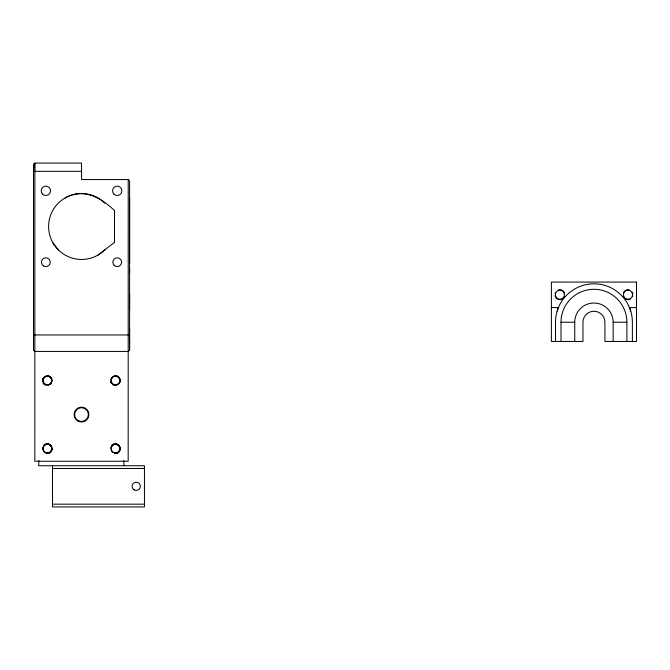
<?xml version="1.0" encoding="UTF-8"?>
<svg xmlns="http://www.w3.org/2000/svg" width="670" height="670" viewBox="0 0 670 670"><rect width="100%" height="100%" fill="white"/><g stroke="black" fill="none" stroke-linecap="round" stroke-linejoin="round"><path stroke-width="1" d="M129.595 328.091L129.595 350.058L128.221 351.432L34.832 351.432L33.5 350.058L33.5 293.77M98.021 255.044L114.495 242.398L114.495 210.614C100.936 197.499 83.239 187.592 65.074 197.977M129.595 310.243L129.595 293.77M129.595 273.184L129.595 269.064M129.595 263.26L129.595 197.684M557.164 311.081L558.437 307.53M33.5 336.332L34.873 334.958L128.221 334.958L129.595 336.332L129.595 180.934L128.221 179.56L81.547 179.56L81.547 163.086L34.873 163.086L33.5 164.46L33.5 350.058M33.5 164.694L34.873 163.371M33.5 165.389L34.873 164.192M33.5 166.503L34.873 165.498M33.5 167.944L34.873 167.207M33.5 169.619L34.873 169.192M34.873 171.319L81.547 171.319M551.385 307.597L558.629 307.597M629.256 307.597L636.5 307.597M560.999 341.457L560.999 322.236L574.726 322.236A19.221 19.221 0 0 1 593.947 303.024A19.221 19.221 0 0 1 613.159 322.236L613.159 341.457M613.159 322.236L626.894 322.236L626.894 341.457M52.478 468.472L144.452 468.472M52.478 504.167L144.452 504.167M53.014 242.984L58.248 249.801A32.947 32.947 0 0 0 104.847 249.801M629.457 307.53L630.73 311.081M632.38 341.457L632.38 322.236A38.441 38.441 0 0 0 593.947 283.804A38.441 38.441 0 0 0 555.505 322.236L555.505 341.457M574.726 322.236L574.726 341.457M129.595 337.705L129.595 350.058M128.221 179.56L128.179 461.253L34.832 461.253L34.873 163.086M123.866 460.533L123.866 465.734M114.495 210.614L114.495 242.398M52.478 465.734L52.478 506.914L144.452 506.914L144.452 465.734L38.751 465.734L38.751 460.533M560.999 322.236A32.947 32.947 0 0 1 593.947 289.289A32.947 32.947 0 0 1 626.894 322.236M632.807 295.797A4.941 4.941 0 0 1 632.497 296.718M630.621 298.879A4.941 4.941 0 0 1 629.75 299.314M628.82 299.565A4.941 4.941 0 0 1 626.885 299.515M625.973 299.205A4.941 4.941 0 0 1 624.398 298.091M623.804 297.329A4.941 4.941 0 0 1 623.368 296.458M623.477 292.681A4.941 4.941 0 0 1 625.361 290.512M626.224 290.077A4.941 4.941 0 0 1 629.088 289.875M632.17 292.07A4.941 4.941 0 0 1 632.857 293.87M564.408 296.718A4.941 4.941 0 0 1 563.294 298.284M562.532 298.879A4.941 4.941 0 0 1 561.661 299.314M560.731 299.565A4.941 4.941 0 0 1 558.797 299.515M557.884 299.205A4.941 4.941 0 0 1 555.715 297.329M555.279 296.458A4.941 4.941 0 0 1 555.028 295.52M555.078 293.594A4.941 4.941 0 0 1 555.388 292.681M558.135 290.077A4.941 4.941 0 0 1 561.921 290.185M562.758 290.663A4.941 4.941 0 0 1 564.517 292.932M110.977 447.451A4.531 4.531 0 0 1 116.53 444.244A4.531 4.531 0 0 1 119.729 449.796A4.531 4.531 0 0 1 114.185 452.995M113.088 452.543A4.531 4.531 0 0 1 111.429 450.885M119.972 446.856A4.941 4.941 0 0 1 119.863 450.642M119.386 451.48A4.941 4.941 0 0 1 117.116 453.238M111.32 445.759A4.941 4.941 0 0 1 112.727 444.436M113.59 444.001A4.941 4.941 0 0 1 114.528 443.749M116.454 443.8A4.941 4.941 0 0 1 117.376 444.109M118.213 444.595A4.941 4.941 0 0 1 118.942 445.223M52.076 449.721A4.941 4.941 0 0 1 49.019 453.238M45.493 444.001A4.941 4.941 0 0 1 46.431 443.749M48.357 443.8A4.941 4.941 0 0 1 49.279 444.109M50.116 444.595A4.941 4.941 0 0 1 51.875 446.856M46.088 444.244A4.531 4.531 0 0 1 51.749 449.21A4.531 4.531 0 0 1 44.99 452.543M42.88 449.796A4.531 4.531 0 0 1 42.88 447.451M44.053 445.416A4.531 4.531 0 0 1 44.99 444.696M119.972 378.768A4.941 4.941 0 0 1 119.863 382.553M116.178 385.401A4.941 4.941 0 0 1 115.215 385.476M113.331 385.041A4.941 4.941 0 0 1 112.493 384.563M111.17 383.165A4.941 4.941 0 0 1 110.734 382.294M114.528 375.661A4.941 4.941 0 0 1 116.454 375.711M117.376 376.021A4.941 4.941 0 0 1 118.213 376.498M115.357 376.004A4.531 4.531 0 0 1 119.88 380.535A4.531 4.531 0 0 1 115.357 385.066M114.185 384.907A4.531 4.531 0 0 1 113.088 384.454M112.15 383.734A4.531 4.531 0 0 1 110.977 381.707M110.977 379.362A4.531 4.531 0 0 1 112.15 377.327M113.088 376.607A4.531 4.531 0 0 1 114.185 376.155M47.268 376.004A4.531 4.531 0 0 1 48.441 384.907M46.096 384.907A4.531 4.531 0 0 1 46.096 376.155M51.297 383.391A4.941 4.941 0 0 1 50.66 384.128M45.242 385.041A4.941 4.941 0 0 1 43.081 383.165M42.444 379.429A4.941 4.941 0 0 1 42.754 378.517M46.439 375.661A4.941 4.941 0 0 1 48.366 375.711M49.287 376.021A4.941 4.941 0 0 1 50.124 376.498M50.853 377.135A4.941 4.941 0 0 1 51.883 378.768M58.248 249.801A32.947 32.947 0 0 1 58.248 203.211A32.947 32.947 0 0 1 104.847 203.211M636.5 282.07L551.385 282.07L551.385 341.457L582.959 341.457L582.959 322.236A10.98 10.98 0 0 1 593.947 311.257A10.98 10.98 0 0 1 604.926 322.236L604.926 341.457L636.5 341.457L636.5 282.07M625.721 298.619A4.531 4.531 0 0 0 632.522 294.7A4.531 4.531 0 0 0 625.721 290.772A4.531 4.531 0 0 0 625.721 298.619M557.633 298.619A4.531 4.531 0 0 0 564.433 294.7A4.531 4.531 0 0 0 557.633 290.772A4.531 4.531 0 0 0 557.633 298.619M113.356 452.426A4.397 4.397 0 0 0 119.947 448.624A4.397 4.397 0 0 0 113.356 444.813A4.397 4.397 0 0 0 113.356 452.426M78.072 420.517A6.867 6.867 0 0 0 88.373 414.579A6.867 6.867 0 0 0 78.072 408.633A6.867 6.867 0 0 0 78.072 420.517M113.356 384.337A4.397 4.397 0 0 0 119.947 380.535A4.397 4.397 0 0 0 113.356 376.724A4.397 4.397 0 0 0 113.356 384.337M45.267 384.337A4.397 4.397 0 0 0 51.858 380.535A4.397 4.397 0 0 0 45.267 376.724A4.397 4.397 0 0 0 45.267 384.337M45.267 452.426A4.397 4.397 0 0 0 51.858 448.624A4.397 4.397 0 0 0 45.267 444.813A4.397 4.397 0 0 0 45.267 452.426M113.289 452.543A4.531 4.531 0 0 0 120.081 448.624A4.531 4.531 0 0 0 113.289 444.696A4.531 4.531 0 0 0 113.289 452.543M45.2 452.543A4.531 4.531 0 0 0 51.992 448.624A4.531 4.531 0 0 0 45.2 444.696A4.531 4.531 0 0 0 45.2 452.543M44.555 384.002A4.531 4.531 0 0 0 51.925 381.314A4.531 4.531 0 0 0 45.903 376.28A4.531 4.531 0 0 0 44.555 384.002M112.577 383.952A4.531 4.531 0 0 0 119.997 381.397A4.531 4.531 0 0 0 114.076 376.247A4.531 4.531 0 0 0 112.577 383.952M77.795 420.995A7.412 7.412 0 0 0 88.917 414.579A7.412 7.412 0 0 0 77.795 408.156A7.412 7.412 0 0 0 77.795 420.995M43.659 266.007A4.397 4.397 0 0 0 50.25 262.196A4.397 4.397 0 0 0 43.659 258.394A4.397 4.397 0 0 0 43.659 266.007M114.135 265.303A4.397 4.397 0 0 0 121.479 263.335A4.397 4.397 0 0 0 116.103 257.958A4.397 4.397 0 0 0 114.135 265.303M42.553 194.116A4.665 4.665 0 0 0 50.367 192.022A4.665 4.665 0 0 0 44.647 186.31A4.665 4.665 0 0 0 42.553 194.116M113.942 194.116A4.665 4.665 0 0 0 121.747 192.022A4.665 4.665 0 0 0 116.027 186.31A4.665 4.665 0 0 0 113.942 194.116M134.159 489.887A4.12 4.12 0 0 0 140.34 486.319A4.12 4.12 0 0 0 134.159 482.752A4.12 4.12 0 0 0 134.159 489.887"/></g></svg>
